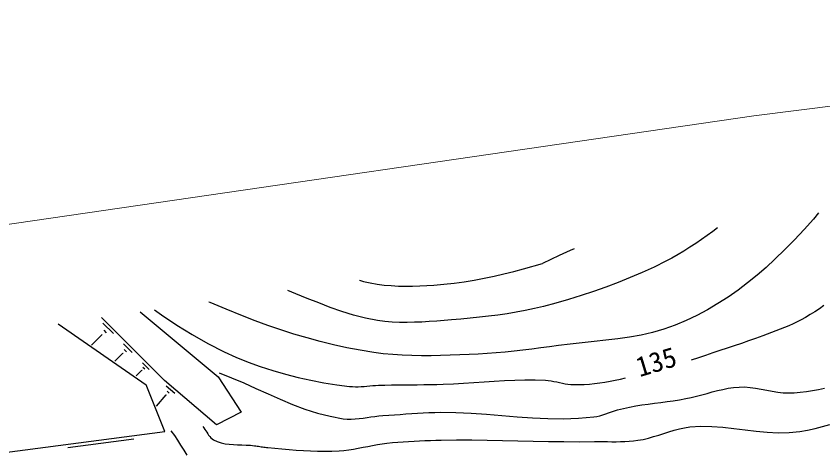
# Model space of a CAD drawing. Units: millimetres, scale not verified. Extents: x 40000 to 680000, y 20000 to 380000.
# Drawn here: x 100044 to 153451, y 316604 to 345574 of the extents above; entities that cross this region are included whole.
import ezdxf
from ezdxf.enums import TextEntityAlignment as Align

# ---------------------------------------------------------------- set-up
doc = ezdxf.new("R2010")
doc.units = ezdxf.units.MM
doc.header["$LTSCALE"] = 1000
doc.layers.add('M-BGD', color=7, linetype='Continuous', lineweight=25)
doc.layers.add('M-STR-HTXT', color=7, linetype='Continuous', lineweight=13)
doc.styles.add('ＭＳ ゴシック', font='')
doc.styles.get('ＭＳ ゴシック').set_extended_font_data('MS Gothic')

msp = doc.modelspace()

# ---------------------------------------------------------------- linework, layer by layer
at = {"layer": 'M-BGD'}
for p, q in [((108265, 325994), (113420, 321699)), ((109869, 321461), (105701, 325621)), ((102818, 325201), (108659, 321176)), ((105788, 325251), (106480, 324560)), ((105841, 324784), (106014, 324612)), ((105720, 324490), (105028, 323797)), ((105698, 324512), (105742, 324469)), ((107157, 323886), (107723, 323320)), ((107101, 323263), (106573, 322733)), ((107083, 323280), (107118, 323245)), ((107199, 323503), (107341, 323362)), ((108405, 322639), (108858, 322188)), ((108361, 322142), (107982, 321763)), ((108346, 322156), (108375, 322128)), ((108440, 322334), (108553, 322222)), ((113420, 321699), (114946, 319371)), ((109897, 318079), (108659, 321176)), ((113310, 318529), (109869, 321461)), ((109968, 321114), (110557, 320612)), ((109961, 320510), (109321, 319759)), ((109943, 320526), (109980, 320494)), ((110038, 320749), (110185, 320624)), ((114946, 319371), (113310, 318529)), ((99299, 316686), (109897, 318079)), ((103476, 317034), (107837, 317607))]:
    msp.add_line(p, q, dxfattribs=at)
for points in [[(153166, 332556), (152822, 332135), (152208, 331443), (151573, 330772), (150925, 330120), (150274, 329486), (149692, 328945), (149091, 328422), (148471, 327919), (147833, 327437), (147178, 326979), (146506, 326547), (145818, 326142), (145115, 325767), (144399, 325423), (143669, 325113), (142933, 324851), (142183, 324638), (141420, 324467), (140649, 324329), (139870, 324217), (139086, 324123), (138300, 324040), (137513, 323960), (136729, 323874), (135950, 323777), (135362, 323696), (134773, 323618), (134184, 323542), (133594, 323470), (133004, 323403), (132413, 323342), (131822, 323287), (131230, 323240), (130638, 323201), (130045, 323172), (129412, 323147), (128778, 323125), (128144, 323107), (127509, 323096), (126875, 323094), (126241, 323104), (125608, 323129), (124977, 323170), (124347, 323230), (123720, 323311), (122829, 323456), (121941, 323626), (121057, 323820), (120178, 324036), (119304, 324273), (118435, 324531), (117572, 324808), (116716, 325102), (115867, 325414), (115024, 325742), (113959, 326172), (112894, 326614), (112801, 326654)], [(146472, 331557), (146163, 331330), (145789, 331059), (145412, 330792), (145031, 330530), (144646, 330274), (144257, 330027), (143861, 329790), (143460, 329564), (143052, 329349), (142276, 328970), (141490, 328610), (140695, 328268), (139892, 327944), (139082, 327638), (138265, 327349), (137442, 327078), (136615, 326824), (135783, 326586), (134947, 326365), (134350, 326222), (133750, 326094), (133146, 325980), (132540, 325879), (131931, 325790), (131321, 325711), (130710, 325641), (130098, 325579), (129485, 325524), (128873, 325475), (128382, 325436), (127891, 325397), (127398, 325361), (126905, 325331), (126412, 325309), (125920, 325300), (125428, 325304), (124938, 325327), (124450, 325370), (123964, 325436), (123169, 325593), (122384, 325794), (121609, 326032), (120841, 326299), (120079, 326589), (119320, 326892), (118563, 327201), (118035, 327416)], [(136992, 330177), (136725, 330059), (135988, 329725), (134882, 329204)], [(122769, 328106), (122783, 328099), (122908, 328053), (123035, 328015), (123491, 327914), (123951, 327835), (124415, 327777), (124882, 327737), (125352, 327713), (125822, 327705), (126293, 327708), (126764, 327722), (127233, 327745), (127700, 327775), (128368, 327830), (129034, 327903), (129699, 327994), (130361, 328101), (131022, 328223), (131680, 328359), (132334, 328509), (132986, 328672), (133634, 328846), (134882, 329204)], [(153526, 326419), (153223, 326212), (152916, 326012), (152605, 325818), (152292, 325631), (152024, 325480), (151752, 325341), (151474, 325210), (151193, 325087), (150909, 324970), (150622, 324857), (150334, 324748), (150046, 324640), (149757, 324533), (149470, 324424), (149002, 324248), (148531, 324078), (148058, 323913), (147584, 323751), (147110, 323593), (146634, 323436), (146158, 323280), (145683, 323124), (145207, 322966), (144733, 322806)], [(109208, 326131), (109674, 325797), (110674, 325127), (111696, 324496), (112741, 323907), (113810, 323364), (114595, 323006), (115395, 322678), (116208, 322381), (117033, 322113), (117867, 321872), (118709, 321660), (119557, 321474), (120410, 321313), (121266, 321178), (122123, 321068), (122313, 321052), (122504, 321046), (122695, 321049), (122886, 321058), (123078, 321072), (123269, 321089), (123461, 321107), (123653, 321123), (123844, 321136), (124036, 321145), (124463, 321155), (124891, 321163), (125319, 321169), (125746, 321174), (126174, 321178), (126602, 321182), (127030, 321187), (127457, 321193), (127885, 321200), (128312, 321211), (128990, 321237), (129667, 321275), (130345, 321321), (131022, 321370), (131700, 321418), (132377, 321460), (133054, 321491), (133731, 321508), (134408, 321506), (135085, 321480), (135273, 321463), (135460, 321436), (135647, 321402), (135833, 321364), (136019, 321323), (136204, 321283), (136391, 321247), (136577, 321217), (136765, 321196), (136953, 321187), (137299, 321189), (137646, 321202), (137991, 321227), (138337, 321262), (138681, 321305), (139025, 321358), (139368, 321418), (139709, 321484), (140049, 321556), (140387, 321632)], [(113481, 321958), (114298, 321639), (115109, 321295), (115916, 320936), (116722, 320573), (117530, 320218), (118343, 319881), (119162, 319572), (119992, 319305), (120835, 319088), (121693, 318933), (121955, 318908), (122218, 318902), (122481, 318912), (122745, 318935), (123008, 318967), (123272, 319005), (123536, 319044), (123800, 319082), (124064, 319114), (124328, 319137), (124709, 319164), (125089, 319191), (125470, 319219), (125850, 319246), (126231, 319272), (126612, 319296), (126993, 319317), (127374, 319335), (127755, 319348), (128136, 319356), (129152, 319347), (130169, 319302), (131186, 319231), (132203, 319147), (133220, 319063), (134236, 318990), (135251, 318940), (136264, 318926), (137275, 318959), (138284, 319052), (138485, 319084), (138683, 319129), (138879, 319183), (139074, 319245), (139267, 319311), (139461, 319379), (139655, 319446), (139849, 319509), (140045, 319567), (140243, 319616), (140653, 319700), (141064, 319774), (141477, 319840), (141891, 319899), (142306, 319955), (142721, 320010), (143136, 320065), (143550, 320124), (143963, 320188), (144375, 320260), (144729, 320334), (145081, 320418), (145431, 320511), (145781, 320606), (146131, 320701), (146482, 320792), (146833, 320874), (147186, 320943), (147542, 320996), (147901, 321027), (148268, 321031), (148634, 321004), (149000, 320955), (149366, 320892), (149732, 320823), (150097, 320755), (150462, 320696), (150828, 320654), (151194, 320637), (151560, 320652), (151958, 320690), (152361, 320737), (152765, 320794), (153168, 320865), (153565, 320954)], [(112409, 318411), (112477, 318321), (112540, 318226), (112601, 318128), (112662, 318030), (112724, 317932), (112789, 317839), (112857, 317750), (112932, 317668), (113015, 317595), (113107, 317533), (113352, 317415), (113608, 317330), (113873, 317272), (114145, 317236), (114423, 317215), (114705, 317204), (114988, 317197), (115270, 317188), (115549, 317172), (115824, 317143), (115912, 317131), (115999, 317118), (116087, 317105), (116174, 317092), (116262, 317079), (116349, 317067), (116437, 317055), (116525, 317044), (116613, 317034), (116701, 317026), (117172, 316982), (117643, 316939), (118115, 316897), (118587, 316859), (119060, 316826), (119532, 316800), (120005, 316783), (120477, 316776), (120949, 316782), (121421, 316801), (121741, 316827), (122060, 316867), (122377, 316917), (122693, 316975), (123009, 317038), (123325, 317102), (123641, 317165), (123957, 317224), (124275, 317275), (124593, 317316), (124951, 317352), (125309, 317383), (125668, 317410), (126027, 317433), (126387, 317452), (126746, 317468), (127106, 317481), (127466, 317493), (127825, 317503), (128185, 317511), (129199, 317526), (130214, 317526), (131228, 317517), (132243, 317499), (133258, 317477), (134272, 317454), (135287, 317433), (136302, 317417), (137316, 317410), (138331, 317414), (138618, 317415), (138906, 317414), (139194, 317412), (139482, 317410), (139769, 317411), (140057, 317416), (140344, 317425), (140630, 317442), (140916, 317467), (141201, 317502), (141551, 317564), (141897, 317646), (142240, 317742), (142582, 317849), (142923, 317959), (143263, 318068), (143605, 318171), (143950, 318262), (144297, 318335), (144648, 318385), (145375, 318429), (146104, 318416), (146834, 318362), (147565, 318282), (148297, 318191), (149028, 318104), (149758, 318035), (150486, 318000), (151211, 318014), (151933, 318091), (152432, 318179), (152932, 318282), (153429, 318404), (153922, 318544)], [(110293, 318133), (110518, 317829), (110730, 317510), (110935, 317182), (111139, 316853), (111345, 316527)]]:
    msp.add_lwpolyline(points, dxfattribs=at)
at = {"layer": 'M-STR-HTXT'}
for p, q in [((148890, 338983), (201079, 345574)), ((63227, 326510), (148890, 338983))]:
    msp.add_line(p, q, dxfattribs=at)

# ---------------------------------------------------------------- texts
at = {"layer": 'M-BGD', "style": 'ＭＳ ゴシック'}
msp.add_text('135', height=1320, rotation=16.796, dxfattribs=at).set_placement((142720, 321687), align=Align.BOTTOM_CENTER)

doc.saveas('drawing.dxf')
